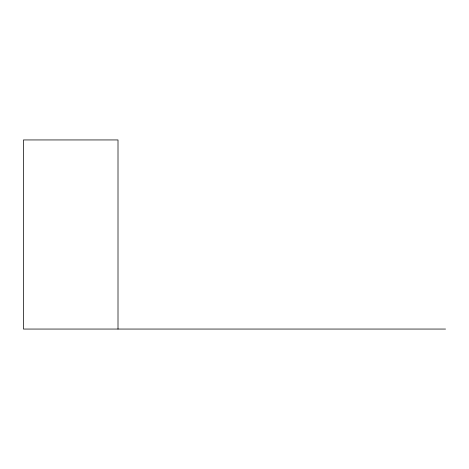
<?xml version="1.0" encoding="UTF-8"?>
<svg xmlns="http://www.w3.org/2000/svg" width="469" height="469" viewBox="0 0 469 469"><rect width="100%" height="100%" fill="white"/><g stroke="black" fill="none" stroke-linecap="round" stroke-linejoin="round"><path stroke-width="0.7" d="M445.55 329.056L23.45 329.056L23.45 139.944L118.006 139.944L118.006 329.056"/></g></svg>
